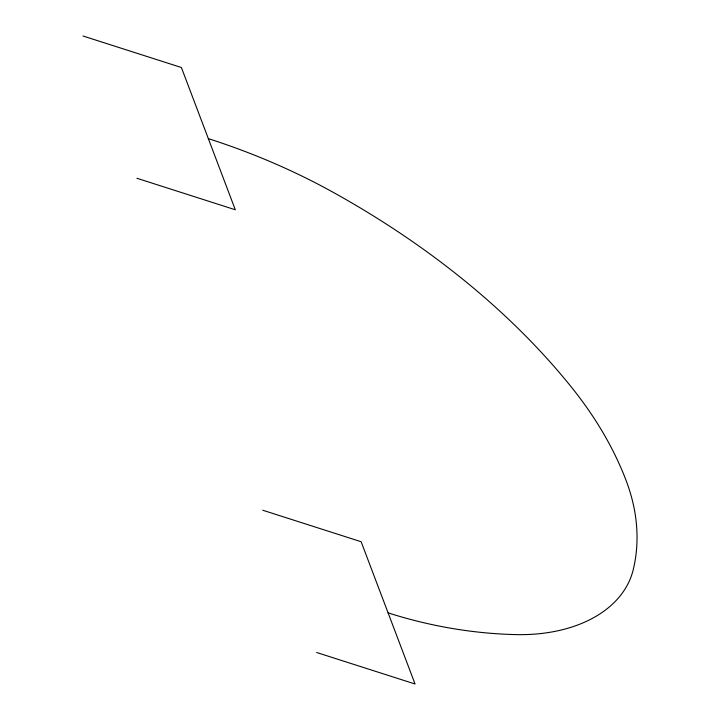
<?xml version="1.0" encoding="UTF-8"?>
<svg xmlns="http://www.w3.org/2000/svg" width="720" height="720" viewBox="0 0 720 720"><rect width="100%" height="100%" fill="white"/><g stroke="black" fill="none" stroke-linecap="round" stroke-linejoin="round"><path stroke-width="1.08" d="M82.998 36L181.386 67.5L235.305 209.772L136.917 178.272M262.737 510.228L361.134 541.728L415.053 684L316.665 652.5M388.098 612.864A308.367 204.327 14.5 0 0 515.7 634.599A146.232 96.894 14.5 0 0 633.33 569.331A308.367 204.327 14.5 0 0 626.193 480.744A482.949 320.013 14.5 0 0 571.41 387.117A729.603 483.453 14.5 0 0 334.143 192.852A482.949 320.013 14.5 0 0 208.35 138.636"/></g></svg>
